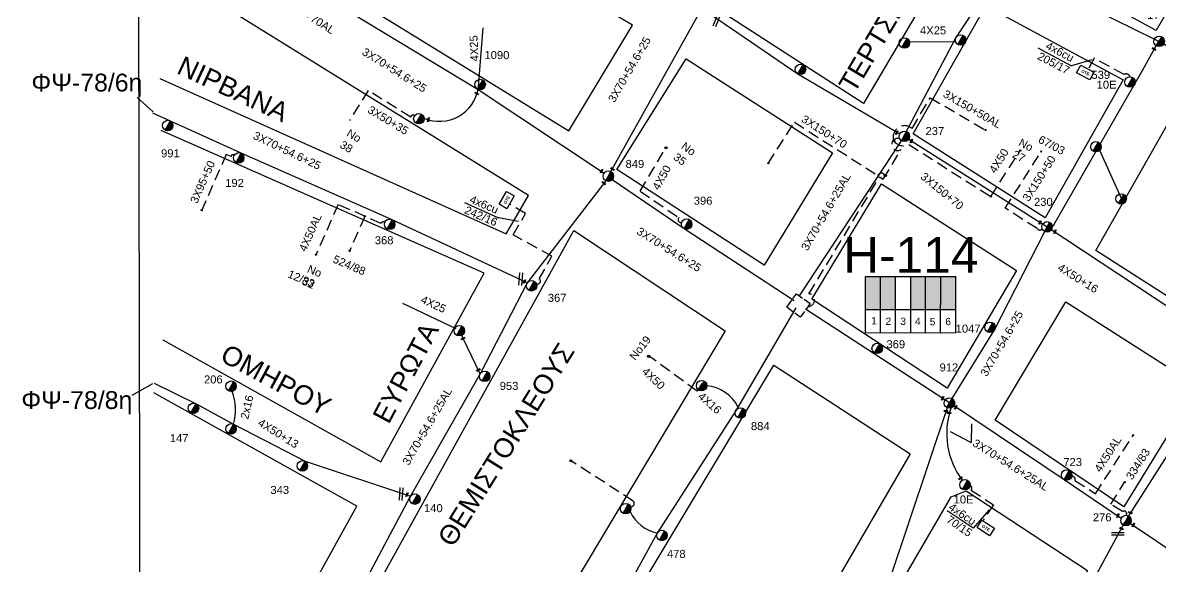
# Model space of a CAD drawing. Header units: millimetres. Extents: x 771 to 3391, y 686 to 1835.
# Drawn here: x 860.2 to 1116.1, y 1093.2 to 1215.3 of the extents above; entities that cross this region are included whole.
import ezdxf

# ---------------------------------------------------------------- set-up
doc = ezdxf.new("R2010")
doc.units = ezdxf.units.MM
doc.linetypes.add('DASHED', pattern=[19.05, 12.7, -6.35])
for name, color, linetype in [('Pillar OTE', 7, 'Continuous'), ('Άγνωστα', 7, 'Continuous'), ('Γυμνά εναέρια ΧΤ και ΦΟΠ (3Φ)   4x50+16AL', 7, 'Continuous'), ('Εναέρια παροχή ΧΤ 4x16', 7, 'SYN_LINE'), ('Εναέρια παροχή ΧΤ 4x25', 7, 'SYN_LINE'), ('Επιγραφές - Σχήματα', 7, 'Continuous'), ('Καλωδια Χ.Τ. 3x50+35', 7, 'Continuous'), ('Καλωδια ΧΤ  3X95+50', 7, 'Continuous'), ('Καλώδια ΧΤ   3x150+70AL', 7, 'DASHED'), ('Καλώδια ΧΤ   3x150AL+50CU', 7, 'DASHED'), ('Μηχανική τομή', 7, 'Continuous'), ('Περίπτερο', 7, 'Continuous'), ('Στύλος ΦΜ', 7, 'Continuous'), ('Στύλος ΦΜ @ 1', 7, 'Continuous'), ('Συνδέσεις', 7, 'Continuous'), ('Συνεστραμμένα ΧΤ   3x70+54.6+25 AL', 7, 'SYN_LINE'), ('Τομή', 7, 'Continuous'), ('Υπόβαθρο ΔΕΗ', 7, 'Continuous'), ('Υπόγεια Καλώδια Δικτύου ΧΤ   .15', 7, 'DASHED'), ('Υπόγεια καλώδια Παροχών ΧΤ   4x50AL', 7, 'DASHED'), ('Υπόγεια καλώδια Παροχών ΧΤ   4x6', 7, 'DASHED')]:
    doc.layers.add(name, color=color, linetype=linetype)
doc.styles.add('arial', font='arial.ttf')
doc.styles.get("Standard").update_dxf_attribs({"font": 'arial.ttf'})
doc.linetypes.add('SYN_LINE', pattern='A,0.5,-0.0001,["/\\/\\/\\/",Standard,S=0.1,R=0,X=0,Y=-0.05],-0.25', length=0.7501)
doc.dimstyles.new('ISO-25', dxfattribs={"dimtxt": 2.5, "dimasz": 2.5, "dimexe": 1.25, "dimexo": 0.625, "dimtad": 1, "dimtxsty": 'Standard', "dimcen": 2.5, "dimadec": 0, "dimazin": 0, "dimtfac": 1, "dimtmove": 0, "dimatfit": 3, "dimfxl": 1, "dimarcsym": 0})

# ---------------------------------------------------------------- blocks, each defined once
blk = doc.blocks.new('ΥΠΑΡΧΩΝ ΤΣΙΜΕΝΤΕΝΙΟΣ ΣΤΥΛΟΣ')
at = {"layer": 'Στύλος ΦΜ'}
blk.add_hatch(color=7, dxfattribs=at).paths.add_polyline_path([(-1.29, -2.28, 0.574793), (2.62, 0, 0.268822), (1.3, 2.27)])
at = {"layer": 'Στύλος ΦΜ', "color": 7}
blk.add_line((-1.29, -2.28), (1.3, 2.27), dxfattribs=at)
blk.add_circle((0, 0), 2.62, dxfattribs=at)
at = {"layer": 'Στύλος ΦΜ', "flags": 4}
for tag, p in [('ΑΡΙΘΜΟΣ', (-4.68, 8.05)), ('ΤΥΠΟΣ', (-4.91, 3.03))]:
    blk.add_attdef(tag, p, '', height=4, dxfattribs=at)
blk = doc.blocks.new('PILLAR YPOSTATHMOU')
at = {"layer": 'Περίπτερο', "ltscale": 40}
for points in [[(540.43, 2525.12), (540.43, 2526.01), (541.51, 2526.01)], [(541.59, 2523.53), (540.43, 2523.53), (540.43, 2524.86)], [(541.82, 2526.01), (542.91, 2526.01), (542.91, 2524.95)], [(542.91, 2524.59), (542.91, 2523.53), (541.92, 2523.53)]]:
    blk.add_lwpolyline(points, dxfattribs=at)
blk = doc.blocks.new('_ΣΥΝΔΕΣΗ')
at = {"layer": 'Συνδέσεις', "linetype": 'SYN_LINE', "ltscale": 40}
blk.add_hatch(color=256, dxfattribs=at).paths.add_polyline_path([(0.5, -0.01, 1), (-0.5, -0.01, 1)])
at = {"layer": 'Συνδέσεις'}
blk.add_circle((0, -0.01), 0.5, dxfattribs=at)
blk = doc.blocks.new('ΜΗΧΑΝΙΚΗ ΤΟΜΗ')
at = {"layer": 'Μηχανική τομή', "ltscale": 40}
for p, q in [((-1.9, 0.8), (1.9, 0.8)), ((1.9, 0), (-1.9, 0))]:
    blk.add_line(p, q, dxfattribs=at)
blk = doc.blocks.new('ΤΟΜΗ')
at = {"layer": 'Τομή', "ltscale": 40}
for p, q in [((-5.7, 0), (5.7, 0)), ((5.7, -2.3), (-5.7, -2.3))]:
    blk.add_line(p, q, dxfattribs=at)
blk = doc.blocks.new('PILLAR ΟΤΕ')
at = {"layer": 'Pillar OTE', "ltscale": 40}
blk.add_lwpolyline([(-3.31, 2.02), (3.39, 2.02), (3.39, -1.99), (-3.31, -1.99)], close=True, dxfattribs=at)
at = {"layer": 'Pillar OTE', "insert": (-1.81, 0.71), "char_height": 1.3575, "width": 109.961, "attachment_point": 1}
blk.add_mtext('{\\fArial|b1|i0|c161|p34;OTE}', dxfattribs=at)

msp = doc.modelspace()

# ---------------------------------------------------------------- hatches: boundary and pattern name
at = {"layer": 'Υπόγεια καλώδια Παροχών ΧΤ   4x6', "linetype": 'DASHED', "ltscale": 0.2}
h = msp.add_hatch(color=151, dxfattribs=at)
h.dxf.hatch_style = 1
h.paths.add_polyline_path([(1053.12526, 1158.23794), (1049.79735, 1158.23815), (1049.79689, 1150.88058), (1053.1248, 1150.87735)])
h = msp.add_hatch(color=85, dxfattribs=at)
h.dxf.hatch_style = 1
h.paths.add_polyline_path([(1056.56513, 1158.23772), (1053.12526, 1158.23794), (1053.1248, 1150.87735), (1056.56467, 1150.87401)])
h = msp.add_hatch(color=1, dxfattribs=at)
h.dxf.hatch_style = 1
h.paths.add_polyline_path([(1063.30226, 1158.2373), (1060.0047, 1158.23751), (1060.00424, 1150.87067), (1063.3018, 1150.86746)])
h = msp.add_hatch(color=6, dxfattribs=at)
h.dxf.hatch_style = 1
h.paths.add_polyline_path([(1066.68826, 1158.23709), (1063.30226, 1158.2373), (1063.3018, 1150.86746), (1066.6878, 1150.86417)])
h = msp.add_hatch(color=2, dxfattribs=at)
h.dxf.hatch_style = 1
h.paths.add_polyline_path([(1070.0849, 1158.23688), (1066.68826, 1158.23709), (1066.6878, 1150.86417), (1070.08444, 1150.86088)])

# ---------------------------------------------------------------- linework, layer by layer
at = {"layer": 'Pillar OTE', "ltscale": 40}
for points in [[(1049.79656, 1145.59786), (1049.79735, 1158.23815), (1070.0849, 1158.23688)], [(1053.12447, 1145.59546), (1053.12526, 1158.23794)], [(1056.56434, 1145.59203), (1056.56513, 1158.23772)], [(1060.00391, 1145.58859), (1060.0047, 1158.23751)], [(1063.30147, 1145.5853), (1063.30226, 1158.2373)], [(1066.68746, 1145.58192), (1066.68826, 1158.23709)], [(1070.08412, 1145.70095), (1070.0849, 1158.23688)], [(1049.79689, 1150.88058), (1070.08444, 1150.86088)], [(1070.08411, 1145.56912), (1070.08411, 1145.56912), (1049.79656, 1145.59879)], [(1070.08411, 1145.57853), (1070.08412, 1145.70095)]]:
    msp.add_lwpolyline(points, dxfattribs=at)
at = {"layer": 'Άγνωστα', "color": 151}
for points in [[(1090.99214, 1168.92287), (1092.1735, 1169.87364), (1112.20009, 1204.72195), (1115.74218, 1211.25805)], [(1058.53622, 1189.76215), (1058.53622, 1189.76215), (1090.62165, 1169.41593), (1090.62165, 1169.41593), (1130.82164, 1142.89887)], [(1107.37694, 1175.80458), (1102.18679, 1187.2978)]]:
    msp.add_lwpolyline(points, dxfattribs=at)
at = {"layer": 'Άγνωστα', "color": 85, "linetype": 'DASHED', "ltscale": 0.2}
msp.add_lwpolyline([(937.12588, 1171.72397), (933.74322, 1164.03524)], dxfattribs=at)
at = {"layer": 'Άγνωστα', "color": 133, "linetype": 'Continuous', "ltscale": 0.2}
msp.add_lwpolyline([(889.75035, 1134.33461), (899.18966, 1129.68663), (907.65187, 1125.06068), (923.70738, 1116.74461), (947.47007, 1108.94772)], dxfattribs=at)
at = {"layer": 'Άγνωστα', "color": 85, "linetype": 'DASHED', "ltscale": 0.2}
msp.add_lwpolyline([(996.90987, 1106.56196, 0.771929097), (997.50959, 1107.82448), (983.39854, 1116.93864)], format="xyb", dxfattribs=at)
at = {"layer": 'Άγνωστα', "color": 2, "linetype": 'DASHED', "ltscale": 0.2}
msp.add_lwpolyline([(1108.39021, 1104.6184, 0.945037657), (1107.57387, 1105.42873), (1104.95042, 1107.08556), (1108.07563, 1112.03406)], format="xyb", dxfattribs=at)
at = {"layer": 'Άγνωστα', "color": 85, "linetype": 'SYN_LINE', "ltscale": 8}
for centre, radius, start, end in [((1013.22357, 1124.91042), 8.85567, 27.4260451, 84.3759104), ((1004.6257, 1109.12564), 8.63565, 205.1907369, 258.9088629)]:
    msp.add_arc(centre, radius, start, end, dxfattribs=at)
at = {"layer": 'Άγνωστα', "color": 133, "linetype": 'SYN_LINE', "ltscale": 8}
msp.add_arc((896.17751, 1128.33171), 11.88539, 344.1388904, 20.3524195, dxfattribs=at)
at = {"layer": 'Γυμνά εναέρια ΧΤ και ΦΟΠ (3Φ)   4x50+16AL', "color": 6, "linetype": 'Continuous', "ltscale": 0.2}
msp.add_lwpolyline([(1014.92826, 1217.24631), (1034.5634, 1203.7871), (1057.51738, 1190.35817)], dxfattribs=at)
at = {"layer": 'Εναέρια παροχή ΧΤ 4x25', "color": 27, "linetype": 'SYN_LINE', "ltscale": 8}
for points in [[(962.62239, 1200.01034), (963.76871, 1214.16328)], [(1070.11092, 1210.95892), (1059.38959, 1211.00144)], [(957.7044, 1146.5222), (945.7173, 1152.22651)]]:
    msp.add_lwpolyline(points, dxfattribs=at)
at = {"layer": 'Καλωδια Χ.Τ. 3x50+35', "color": 27, "linetype": 'DASHED', "ltscale": 0.2}
msp.add_lwpolyline([(948.37652, 1194.43272, 0.571136888), (947.49652, 1194.09144), (937.87657, 1200.06119), (933.71559, 1193.35597)], format="xyb", dxfattribs=at)
at = {"layer": 'Καλωδια ΧΤ  3X95+50', "color": 85, "linetype": 'DASHED', "ltscale": 0.2}
msp.add_lwpolyline([(907.76569, 1185.51149, 0.708106971), (907.08616, 1185.21631), (905.98877, 1185.70055), (900.46768, 1173.18851)], format="xyb", dxfattribs=at)
at = {"layer": 'Καλώδια ΧΤ   3x150+70AL', "color": 151, "linetype": 'DASHED', "ltscale": 0.2}
for points in [[(1056.14529, 1188.76528, -0.778775202), (1060.25558, 1191.51126), (1064.32394, 1198.43123), (1076.88454, 1191.12903)], [(1027.89905, 1183.67668), (1033.78768, 1192.94166), (1052.57434, 1180.95861, -0.679306723), (1054.04375, 1181.07055)], [(1056.14529, 1188.76528, 0.361629207), (1059.50705, 1187.93516), (1077.97998, 1176.22099)]]:
    msp.add_lwpolyline(points, format="xyb", dxfattribs=at)
at = {"layer": 'Καλώδια ΧΤ   3x150+70AL', "color": 1, "linetype": 'DASHED', "ltscale": 0.2}
msp.add_lwpolyline([(999.05843, 1177.47638), (1007.7937, 1171.51248, 0.764338653), (1008.4362, 1170.43653)], format="xyb", dxfattribs=at)
at = {"layer": 'Καλώδια ΧΤ   3x150AL+50CU', "color": 151, "linetype": 'DASHED', "ltscale": 0.2}
msp.add_lwpolyline([(1089.53228, 1168.96406, -0.520661387), (1088.37751, 1169.072), (1081.21791, 1173.6121), (1089.33697, 1186.42556)], format="xyb", dxfattribs=at)
at = {"layer": 'Συνεστραμμένα ΧΤ   3x70+54.6+25 AL', "color": 1, "linetype": 'SYN_LINE', "ltscale": 20}
for points in [[(992.52625, 1181.85105), (1012.92848, 1218.49079), (1023.70109, 1236.57325), (1026.64189, 1258.6725)], [(992.82149, 1180.04729), (1008.96718, 1169.02402), (1033.73661, 1152.87598)]]:
    msp.add_lwpolyline(points, dxfattribs=at)
at = {"layer": 'Συνεστραμμένα ΧΤ   3x70+54.6+25 AL', "color": 27, "linetype": 'SYN_LINE', "ltscale": 20}
for points in [[(894.97265, 1243.39634), (920.19261, 1225.96328), (962.64736, 1200.31858), (990.96012, 1181.48156)], [(1082.95547, 1229.35277), (1096.52355, 1220.70454), (1114.77869, 1211.63971), (1116.88844, 1210.59209), (1140.77569, 1196.36653), (1157.86579, 1187.91218)], [(991.35966, 1179.80469), (973.67868, 1156.83639), (963.14747, 1136.52182), (947.31961, 1108.6831), (933.96146, 1083.58424), (923.47514, 1064.41285), (914.74785, 1047.43568)], [(1109.36485, 1102.79941), (1150.82443, 1074.99143), (1186.82331, 1050.5742), (1207.93378, 1037.03375), (1246.10663, 1011.35264), (1262.72965, 1000.48885), (1281.3162, 988.67739), (1304.49606, 973.51803), (1335.14079, 953.42707), (1368.18553, 932.95324)]]:
    msp.add_lwpolyline(points, dxfattribs=at)
at = {"layer": 'Συνεστραμμένα ΧΤ   3x70+54.6+25 AL', "color": 6, "linetype": 'SYN_LINE', "ltscale": 20}
msp.add_lwpolyline([(1034.93052, 1153.91213), (1057.88631, 1188.77973), (1070.03838, 1211.75535), (1081.8583, 1229.62061)], dxfattribs=at)
at = {"layer": 'Συνεστραμμένα ΧΤ   3x70+54.6+25 AL', "color": 85, "linetype": 'SYN_LINE', "ltscale": 20}
for points in [[(973.67868, 1156.83639), (943.15454, 1171.09156), (909.37583, 1185.95255), (893.41312, 1193.20861), (889.49857, 1194.98802)], [(1034.07493, 1151.20347), (1020.65331, 1128.25305), (1002.94436, 1100.61468), (992.59981, 1081.77112), (984.80735, 1069.38867), (960.49739, 1030.44326), (941.64592, 995.64233)]]:
    msp.add_lwpolyline(points, dxfattribs=at)
at = {"layer": 'Συνεστραμμένα ΧΤ   3x70+54.6+25 AL', "color": 2, "ltscale": 20}
for points in [[(1108.62812, 1103.87597), (1132.85505, 1141.78509), (1147.34184, 1166.11323), (1158.83126, 1187.42101)], [(1069.28459, 1130.83612), (1078.69202, 1146.12247), (1090.08261, 1168.36888)], [(1036.26519, 1151.00171), (1068.86519, 1129.79684), (1094.45325, 1112.63456), (1107.32121, 1103.9627)], [(1068.14582, 1128.77796), (1055.3512, 1090.5955), (1047.40385, 1076.99038), (1026.82465, 1041.83869), (1008.46006, 1009.67685), (994.26706, 985.47536), (986.88988, 973.15917), (967.46847, 939.42666)]]:
    msp.add_lwpolyline(points, dxfattribs=at)
at = {"layer": 'Συνεστραμμένα ΧΤ   3x70+54.6+25 AL', "color": 27, "linetype": 'SYN_LINE', "ltscale": 8}
msp.add_lwpolyline([(963.09909, 1136.43673), (958.35153, 1146.21425)], dxfattribs=at)
at = {"layer": 'Συνεστραμμένα ΧΤ   3x70+54.6+25 AL', "color": 1, "ltscale": 20}
msp.add_lwpolyline([(989.14514, 903.88727), (1011.70221, 939.70968), (1022.13232, 957.01414), (1037.57664, 982.16722), (1060.41487, 1020.39363), (1078.39158, 1050.38515), (1093.31859, 1075.83131), (1108.1476, 1103.03307)], dxfattribs=at)
at = {"layer": 'Συνεστραμμένα ΧΤ   3x70+54.6+25 AL', "color": 27, "linetype": 'SYN_LINE', "ltscale": 20}
msp.add_arc((953.9828, 1201.91547), 8.78227, 246.5415597, 351.7961746, dxfattribs=at)
at = {"layer": 'Συνεστραμμένα ΧΤ   3x70+54.6+25 AL', "color": 2, "ltscale": 20}
msp.add_arc((1085.62976, 1122.98378), 17.58858, 161.0021064, 216.6573838, dxfattribs=at)
at = {"layer": 'Υπόβαθρο ΔΕΗ'}
for points in [[(885.09288, 1760.10912), (887.18759, 748.25165)], [(1084.06791, 1230.53447), (1118.87407, 1287.55839), (1145.73621, 1266.62285), (1115.13204, 1213.52298), (1084.06791, 1230.53447)], [(908.57619, 1266.99075), (896.49873, 1244.21055), (983.04981, 1190.98366), (997.36152, 1214.76111), (908.57619, 1266.99075)], [(1016.09305, 1218.59096), (1031.30083, 1244.11957), (1065.68647, 1224.8698), (1049.34699, 1197.1661), (1016.09305, 1218.59096)], [(891.01491, 1202.73512), (968.91499, 1167.86583), (969.95772, 1169.49616), (973.94728, 1176.47034), (890.30189, 1228.37724)], [(1060.51513, 1190.33211), (1076.86037, 1219.1189), (1107.77379, 1202.43364), (1090.20654, 1171.46288), (1060.51513, 1190.33211)], [(993.85196, 1182.31129), (1009.44944, 1207.18362), (1042.37497, 1186.06736), (1026.9592, 1160.83679), (993.85196, 1182.31129)], [(1101.60644, 1164.14945), (1119.63666, 1195.84749), (1151.27187, 1178.45814), (1131.38564, 1145.08614), (1101.60644, 1164.14945)], [(891.75226, 1144.0109), (940.75063, 1116.60802), (964.00303, 1159.02953), (891.33227, 1191.09638)], [(1037.71528, 1153.17129), (1053.41112, 1179.0977), (1083.75975, 1159.60032), (1068.14971, 1133.19165), (1037.71528, 1153.17129)], [(959.58308, 1174.87138), (967.25749, 1171.4362)], [(916.45428, 1046.38503), (984.14154, 1168.61365), (1018.24834, 1146.0773), (938.178, 1012.26331), (933.63533, 1011.57754), (916.45428, 1046.38503)], [(1078.91705, 1125.99414), (1094.82454, 1152.59864), (1124.53146, 1133.65397), (1107.90538, 1106.54301), (1078.91705, 1125.99414)], [(942.31199, 993.83544), (1029.17109, 1138.31343), (1059.83115, 1118.4029), (965.95263, 957.01818), (961.18893, 956.13287), (942.31199, 993.83544)], [(890.96409, 1063.51109), (906.54702, 1054.79084), (935.35701, 1106.6845), (889.68746, 1132.15114)], [(1074.00835, 1101.68742), (1068.1252, 1105.61178)]]:
    msp.add_lwpolyline(points, dxfattribs=at)
at = {"layer": 'Υπόβαθρο ΔΕΗ', "lineweight": -3, "ltscale": 0.1}
msp.add_lwpolyline([(1088.56313, 1209.6767), (1096.12132, 1205.59723)], dxfattribs=at)
at = {"layer": 'Υπόβαθρο ΔΕΗ'}
msp.add_lwpolyline([(969.8015, 938.33769), (1069.08583, 1108.79358), (1072.43445, 1110.09322), (1099.7508, 1092.17493), (988.04018, 905.33238), (982.86991, 909.74524)], close=True, dxfattribs=at)
at = {"layer": 'Υπόγεια Καλώδια Δικτύου ΧΤ   .15', "color": 151, "linetype": 'DASHED', "ltscale": 0.2}
for points in [[(1036.83211, 1151.52424, 0.954069389), (1037.06515, 1154.39697), (1052.9519, 1180.66517), (1053.77454, 1180.16765), (1057.78525, 1186.79255, -0.000182776), (1057.78525, 1186.79255, -1.612862457), (1057.48857, 1189.22095)], [(1057.31678, 1186.01874, -0.00118097), (1057.31678, 1186.01874, -0.00118097)]]:
    msp.add_lwpolyline(points, format="xyb", dxfattribs=at)
at = {"layer": 'Υπόγεια καλώδια Παροχών ΧΤ   4x50AL', "color": 1, "linetype": 'DASHED', "ltscale": 0.2}
msp.add_lwpolyline([(999.05843, 1177.47638), (1004.94293, 1187.27082)], dxfattribs=at)
at = {"layer": 'Υπόγεια καλώδια Παροχών ΧΤ   4x50AL', "color": 151, "linetype": 'DASHED', "ltscale": 0.2}
msp.add_lwpolyline([(1077.97998, 1176.22099), (1084.57123, 1186.61521)], dxfattribs=at)
at = {"layer": 'Υπόγεια καλώδια Παροχών ΧΤ   4x50AL', "color": 85, "linetype": 'DASHED', "ltscale": 0.2}
msp.add_lwpolyline([(941.65025, 1170.42169, 0.446281074), (940.77702, 1170.21787), (931.14288, 1174.45642), (926.17584, 1163.16643)], format="xyb", dxfattribs=at)
msp.add_lwpolyline([(1012.96121, 1134.19391), (1011.90512, 1132.49238), (1000.86429, 1140.53446)], dxfattribs=at)
at = {"layer": 'Υπόγεια καλώδια Παροχών ΧΤ   4x50AL', "color": 2, "ltscale": 0.2}
msp.add_lwpolyline([(1096.14088, 1113.25581, -0.717570909), (1096.88932, 1112.45785), (1096.88932, 1112.45785), (1096.88932, 1112.45785), (1096.88932, 1112.45785), (1101.50291, 1109.44511), (1109.97119, 1122.59072)], format="xyb", dxfattribs=at)
at = {"layer": 'Υπόγεια καλώδια Παροχών ΧΤ   4x6', "color": 151, "linetype": 'DASHED', "ltscale": 0.2}
msp.add_lwpolyline([(1109.26015, 1203.14982, 0.509432255), (1107.98335, 1203.67825), (1101.24363, 1207.31596), (1099.92495, 1204.8728)], format="xyb", dxfattribs=at)
at = {"layer": 'Υπόγεια καλώδια Παροχών ΧΤ   4x6', "color": 27, "linetype": 'DASHED', "ltscale": 0.2}
msp.add_lwpolyline([(975.71771, 1156.71081, 0.986928796), (976.40879, 1157.71489), (979.23919, 1162.826), (970.51165, 1167.6591), (973.32344, 1172.45268), (969.66642, 1174.59779)], format="xyb", dxfattribs=at)
at = {"layer": 'Υπόγεια καλώδια Παροχών ΧΤ   4x6', "color": 2, "linetype": 'DASHED', "ltscale": 0.2}
msp.add_lwpolyline([(1072.74794, 1111.10589, -1.051487514), (1073.52199, 1110.28894), (1078.53896, 1106.99803), (1076.28019, 1103.55456)], format="xyb", dxfattribs=at)

# ---------------------------------------------------------------- block references
at = {"xscale": 1.518063623093845, "yscale": 1.518063623093845, "zscale": 1.518063623093845, "rotation": 323.8773433717832}
msp.add_blockref('PILLAR YPOSTATHMOU', (-1889.00499, -1459.42735), dxfattribs=at)
at = {"layer": 'Pillar OTE'}
for p, xscale, yscale, zscale, rotation in [((1099.18139, 1204.11691), 0.4999999999999998, 0.4999999999999998, 0.4999999999999998, 332.2639392290953), ((969.06622, 1175.41792), 0.5, 0.5, 0.5, 59.82359527952818), ((1076.79463, 1101.77493), 0.5, 0.5, 0.5, 326.7369362511355)]:
    msp.add_blockref('PILLAR ΟΤΕ', p, dxfattribs=dict(at, xscale=xscale, yscale=yscale, zscale=zscale, rotation=rotation))
at = {"layer": 'Μηχανική τομή'}
for p, xscale, yscale, zscale, rotation in [((1114.67806, 1209.29446), 0.2500000000002005, 0.2500000000002005, 0.2500000000002005, 331.5446991727721), ((962.32441, 1199.3038), 0.2500000000002005, 0.2500000000002005, 0.2500000000002005, 331.5446991727721), ((951.36619, 1193.53206), 0.2500000000001928, 0.2500000000001928, 0.2500000000001928, 260.0559219753089), ((1056.87831, 1190.53968), 0.249999999999919, 0.249999999999919, 0.249999999999919, 68.45138536945211), ((1060.20012, 1188.70703), 0.249999999999919, 0.249999999999919, 0.249999999999919, 68.45138536945211), ((990.49401, 1181.89998), 0.249999999999919, 0.249999999999919, 0.249999999999919, 60.51731428412965), ((992.81977, 1182.35555), 0.25, 0.25, 0.25, 322.6763499369713), ((990.87461, 1179.17461), 0.25, 0.25, 0.25, 322.6763499369713), ((1089.10073, 1170.37473), 0.249999999999919, 0.249999999999919, 0.249999999999919, 68.45138536945211), ((1092.49934, 1168.28252), 0.249999999999919, 0.249999999999919, 0.249999999999919, 68.45138536945211), ((973.15531, 1157.0871), 0.249999999999919, 0.249999999999919, 0.249999999999919, 60.51731428412965), ((959.29489, 1144.27141), 0.249999999999919, 0.249999999999919, 0.249999999999919, 27.64723341265615), ((962.7456, 1137.16474), 0.249999999999919, 0.249999999999919, 0.249999999999919, 27.64723341265615), ((1067.20514, 1130.88292), 0.249999999999919, 0.249999999999919, 0.249999999999919, 68.45138536945211), ((1070.16325, 1128.85884), 0.249999999999919, 0.249999999999919, 0.249999999999919, 68.45138536945211), ((1071.17391, 1112.81768), 0.25, 0.25, 0.25, 32.92462564082646), ((946.70901, 1109.19744), 0.249999999999919, 0.249999999999919, 0.249999999999919, 68.45138536945211), ((1109.31055, 1105.11636), 0.25, 0.25, 0.25, 334.7467717406677), ((1106.66304, 1104.5089), 0.249999999999919, 0.249999999999919, 0.249999999999919, 68.45138536945211), ((1110.13974, 1102.38053), 0.249999999999919, 0.249999999999919, 0.249999999999919, 68.45138536945211), ((1107.33139, 1101.53584), 0.25, 0.25, 0.25, 334.7467717406677)]:
    msp.add_blockref('ΜΗΧΑΝΙΚΗ ΤΟΜΗ', p, dxfattribs=dict(at, xscale=xscale, yscale=yscale, zscale=zscale, rotation=rotation))
at = {"layer": 'Μηχανική τομή', "xscale": 0.25, "yscale": 0.25, "zscale": 0.25}
for p in [(1067.86546, 1127.9413), (1068.57107, 1127.51544)]:
    msp.add_blockref('ΜΗΧΑΝΙΚΗ ΤΟΜΗ', p, dxfattribs=at)
at = {"layer": 'Στύλος ΦΜ @ 1', "ltscale": 40}
ref = msp.add_blockref('ΥΠΑΡΧΩΝ ΤΣΙΜΕΝΤΕΝΙΟΣ ΣΤΥΛΟΣ', (1115.83357, 1211.1159), dxfattribs=dict(at, xscale=0.4499999999998181, yscale=0.4499999999998181, zscale=0.4499999999998181))
ref.add_attrib('ΤΥΠΟΣ', '17', (1113.13339, 1216.13131), dxfattribs={"layer": 'Στύλος ΦΜ', "height": 1.8, "flags": 4})
at = {"layer": 'Στύλος ΦΜ @ 1', "ltscale": 40, "xscale": 0.4499999999998181, "yscale": 0.4499999999998181, "zscale": 0.4499999999998181}
for p in [(1058.53396, 1210.75162), (1071.16371, 1211.40783), (1035.14443, 1204.81157), (949.31679, 1193.72347), (1101.60613, 1187.42919), (1107.27675, 1175.70218), (958.40841, 1146.09029), (1012.9138, 1133.74087), (907.0663, 1124.03879), (995.82753, 1106.09754)]:
    msp.add_blockref('ΥΠΑΡΧΩΝ ΤΣΙΜΕΝΤΕΝΙΟΣ ΣΤΥΛΟΣ', p, dxfattribs=at)
at = {"layer": 'Στύλος ΦΜ @ 1', "ltscale": 40}
ref = msp.add_blockref('ΥΠΑΡΧΩΝ ΤΣΙΜΕΝΤΕΝΙΟΣ ΣΤΥΛΟΣ', (963.09687, 1201.4072), dxfattribs=dict(at, xscale=0.4499999999998181, yscale=0.4499999999998181, zscale=0.4499999999998181))
ref.add_attrib('ΤΥΠΟΣ', '1090', (964.0763, 1207.12212), dxfattribs={"layer": 'Στύλος ΦΜ', "height": 1.8, "flags": 4})
ref = msp.add_blockref('ΥΠΑΡΧΩΝ ΤΣΙΜΕΝΤΕΝΙΟΣ ΣΤΥΛΟΣ', (1109.25875, 1201.97205), dxfattribs=dict(at, xscale=0.4499999999998181, yscale=0.4499999999998181, zscale=0.4499999999998181))
ref.add_attrib('ΤΥΠΟΣ', '539', (1100.60516, 1202.69145), dxfattribs={"layer": 'Στύλος ΦΜ', "height": 1.8, "flags": 4})
ref.add_attrib('ΑΡΙΘΜΟΣ', '10E', (1101.77873, 1200.47589), dxfattribs={"layer": 'Στύλος ΦΜ', "height": 1.8, "flags": 4})
ref = msp.add_blockref('ΥΠΑΡΧΩΝ ΤΣΙΜΕΝΤΕΝΙΟΣ ΣΤΥΛΟΣ', (892.82756, 1192.18672), dxfattribs=dict(at, xscale=0.4499999999998181, yscale=0.4499999999998181, zscale=0.4499999999998181))
ref.add_attrib('ΤΥΠΟΣ', '991', (891.33032, 1185.06412), dxfattribs={"layer": 'Στύλος ΦΜ', "height": 1.8, "flags": 4})
ref = msp.add_blockref('ΥΠΑΡΧΩΝ ΤΣΙΜΕΝΤΕΝΙΟΣ ΣΤΥΛΟΣ', (1058.53396, 1189.76344), dxfattribs=dict(at, xscale=0.4499999999998181, yscale=0.4499999999998181, zscale=0.4499999999998181))
ref.add_attrib('ΤΥΠΟΣ', '237', (1063.28168, 1190.0589), dxfattribs={"layer": 'Στύλος ΦΜ', "height": 1.8, "flags": 4})
ref = msp.add_blockref('ΥΠΑΡΧΩΝ ΤΣΙΜΕΝΤΕΝΙΟΣ ΣΤΥΛΟΣ', (908.79027, 1184.93066), dxfattribs=dict(at, xscale=0.4499999999998181, yscale=0.4499999999998181, zscale=0.4499999999998181))
ref.add_attrib('ΤΥΠΟΣ', '192', (905.75594, 1178.39821), dxfattribs={"layer": 'Στύλος ΦΜ', "height": 1.8, "flags": 4})
ref = msp.add_blockref('ΥΠΑΡΧΩΝ ΤΣΙΜΕΝΤΕΝΙΟΣ ΣΤΥΛΟΣ', (991.94069, 1180.82917), dxfattribs=dict(at, xscale=0.4499999999998181, yscale=0.4499999999998181, zscale=0.4499999999998181))
ref.add_attrib('ΤΥΠΟΣ', '849', (995.80583, 1182.67045), dxfattribs={"layer": 'Στύλος ΦΜ', "height": 1.8, "flags": 4})
ref = msp.add_blockref('ΥΠΑΡΧΩΝ ΤΣΙΜΕΝΤΕΝΙΟΣ ΣΤΥΛΟΣ', (1009.54821, 1170.0485), dxfattribs=dict(at, xscale=0.4499999999998181, yscale=0.4499999999998181, zscale=0.4499999999998181))
ref.add_attrib('ΤΥΠΟΣ', '396', (1011.14733, 1174.40869), dxfattribs={"layer": 'Στύλος ΦΜ', "height": 1.8, "flags": 4})
ref = msp.add_blockref('ΥΠΑΡΧΩΝ ΤΣΙΜΕΝΤΕΝΙΟΣ ΣΤΥΛΟΣ', (1090.61939, 1169.41722), dxfattribs=dict(at, xscale=0.4499999999998181, yscale=0.4499999999998181, zscale=0.4499999999998181))
ref.add_attrib('ΤΥΠΟΣ', '230', (1087.689, 1174.14184), dxfattribs={"layer": 'Στύλος ΦΜ', "height": 1.8, "flags": 4})
ref = msp.add_blockref('ΥΠΑΡΧΩΝ ΤΣΙΜΕΝΤΕΝΙΟΣ ΣΤΥΛΟΣ', (942.74498, 1169.9873), dxfattribs=dict(at, xscale=0.4499999999998181, yscale=0.4499999999998181, zscale=0.4499999999998181))
ref.add_attrib('ΤΥΠΟΣ', '368', (939.40505, 1165.51935), dxfattribs={"layer": 'Στύλος ΦΜ', "height": 1.8, "flags": 4})
ref = msp.add_blockref('ΥΠΑΡΧΩΝ ΤΣΙΜΕΝΤΕΝΙΟΣ ΣΤΥΛΟΣ', (974.66215, 1156.18838), dxfattribs=dict(at, xscale=0.4499999999998181, yscale=0.4499999999998181, zscale=0.4499999999998181))
ref.add_attrib('ΤΥΠΟΣ', '367', (978.32273, 1152.58394), dxfattribs={"layer": 'Στύλος ΦΜ', "height": 1.8, "flags": 4})
ref = msp.add_blockref('ΥΠΑΡΧΩΝ ΤΣΙΜΕΝΤΕΝΙΟΣ ΣΤΥΛΟΣ', (1077.77826, 1146.86555), dxfattribs=dict(at, xscale=0.4499999999998181, yscale=0.4499999999998181, zscale=0.4499999999998181))
ref.add_attrib('ΤΥΠΟΣ', '1047', (1070.06262, 1145.66131), dxfattribs={"layer": 'Στύλος ΦΜ', "height": 1.8, "flags": 4})
ref = msp.add_blockref('ΥΠΑΡΧΩΝ ΤΣΙΜΕΝΤΕΝΙΟΣ ΣΤΥΛΟΣ', (1052.40657, 1142.11351), dxfattribs=dict(at, xscale=0.4499999999998181, yscale=0.4499999999998181, zscale=0.4499999999998181))
ref.add_attrib('ΤΥΠΟΣ', '369', (1054.50149, 1142.15145), dxfattribs={"layer": 'Στύλος ΦΜ', "height": 1.8, "flags": 4})
ref = msp.add_blockref('ΥΠΑΡΧΩΝ ΤΣΙΜΕΝΤΕΝΙΟΣ ΣΤΥΛΟΣ', (1068.66031, 1129.83741), dxfattribs=dict(at, xscale=0.4499999999998181, yscale=0.4499999999998181, zscale=0.4499999999998181))
ref.add_attrib('ΤΥΠΟΣ', '912', (1066.44248, 1136.94849), dxfattribs={"layer": 'Στύλος ΦΜ', "height": 1.8, "flags": 4})
ref = msp.add_blockref('ΥΠΑΡΧΩΝ ΤΣΙΜΕΝΤΕΝΙΟΣ ΣΤΥΛΟΣ', (907.0704, 1133.61619), dxfattribs=dict(at, xscale=0.4499999999998181, yscale=0.4499999999998181, zscale=0.4499999999998181))
ref.add_attrib('ΤΥΠΟΣ', '206', (900.98497, 1134.24059), dxfattribs={"layer": 'Στύλος ΦΜ', "height": 1.8, "flags": 4})
ref = msp.add_blockref('ΥΠΑΡΧΩΝ ΤΣΙΜΕΝΤΕΝΙΟΣ ΣΤΥΛΟΣ', (964.11031, 1135.84352), dxfattribs=dict(at, xscale=0.4499999999998181, yscale=0.4499999999998181, zscale=0.4499999999998181))
ref.add_attrib('ΤΥΠΟΣ', '953', (967.5078, 1132.78967), dxfattribs={"layer": 'Στύλος ΦΜ', "height": 1.8, "flags": 4})
ref = msp.add_blockref('ΥΠΑΡΧΩΝ ΤΣΙΜΕΝΤΕΝΙΟΣ ΣΤΥΛΟΣ', (898.60637, 1128.66345), dxfattribs=dict(at, xscale=0.4499999999998181, yscale=0.4499999999998181, zscale=0.4499999999998181))
ref.add_attrib('ΤΥΠΟΣ', '147', (893.2958, 1121.05459), dxfattribs={"layer": 'Στύλος ΦΜ', "height": 1.8, "flags": 4})
ref = msp.add_blockref('ΥΠΑΡΧΩΝ ΤΣΙΜΕΝΤΕΝΙΟΣ ΣΤΥΛΟΣ', (1021.63532, 1127.60282), dxfattribs=dict(at, xscale=0.4499999999998181, yscale=0.4499999999998181, zscale=0.4499999999998181))
ref.add_attrib('ΤΥΠΟΣ', '884', (1024.01142, 1123.7474), dxfattribs={"layer": 'Στύλος ΦΜ', "height": 1.8, "flags": 4})
ref = msp.add_blockref('ΥΠΑΡΧΩΝ ΤΣΙΜΕΝΤΕΝΙΟΣ ΣΤΥΛΟΣ', (923.12182, 1115.72272), dxfattribs=dict(at, xscale=0.4499999999998181, yscale=0.4499999999998181, zscale=0.4499999999998181))
ref.add_attrib('ΤΥΠΟΣ', '343', (915.93114, 1109.41291), dxfattribs={"layer": 'Στύλος ΦΜ', "height": 1.8, "flags": 4})
ref = msp.add_blockref('ΥΠΑΡΧΩΝ ΤΣΙΜΕΝΤΕΝΙΟΣ ΣΤΥΛΟΣ', (1095.03429, 1113.65903), dxfattribs=dict(at, xscale=0.4499999999998181, yscale=0.4499999999998181, zscale=0.4499999999998181))
ref.add_attrib('ΤΥΠΟΣ', '723', (1094.28821, 1115.68011), dxfattribs={"layer": 'Στύλος ΦΜ', "height": 1.8, "flags": 4})
ref = msp.add_blockref('ΥΠΑΡΧΩΝ ΤΣΙΜΕΝΤΕΝΙΟΣ ΣΤΥΛΟΣ', (1072.14395, 1111.48408), dxfattribs=dict(at, xscale=0.4499999999998181, yscale=0.4499999999998181, zscale=0.4499999999998181))
ref.add_attrib('ΑΡΙΘΜΟΣ', '10Ε', (1069.59783, 1107.27259), dxfattribs={"layer": 'Στύλος ΦΜ', "height": 1.8, "flags": 4})
ref = msp.add_blockref('ΥΠΑΡΧΩΝ ΤΣΙΜΕΝΤΕΝΙΟΣ ΣΤΥΛΟΣ', (948.41011, 1108.23817), dxfattribs=dict(at, xscale=0.4499999999998181, yscale=0.4499999999998181, zscale=0.4499999999998181))
ref.add_attrib('ΤΥΠΟΣ', '140', (950.47359, 1105.31681), dxfattribs={"layer": 'Στύλος ΦΜ', "height": 1.8, "flags": 4})
ref = msp.add_blockref('ΥΠΑΡΧΩΝ ΤΣΙΜΕΝΤΕΝΙΟΣ ΣΤΥΛΟΣ', (1108.37699, 1103.44071), dxfattribs=dict(at, xscale=0.4499999999998181, yscale=0.4499999999998181, zscale=0.4499999999998181))
ref.add_attrib('ΤΥΠΟΣ', '276', (1100.92344, 1103.25778), dxfattribs={"layer": 'Στύλος ΦΜ', "height": 1.8, "flags": 4})
ref = msp.add_blockref('ΥΠΑΡΧΩΝ ΤΣΙΜΕΝΤΕΝΙΟΣ ΣΤΥΛΟΣ', (1003.99407, 1100.08059), dxfattribs=dict(at, xscale=0.4499999999998181, yscale=0.4499999999998181, zscale=0.4499999999998181))
ref.add_attrib('ΤΥΠΟΣ', '478', (1005.12099, 1095.04145), dxfattribs={"layer": 'Στύλος ΦΜ', "height": 1.8, "flags": 4})
at = {"layer": 'Συνδέσεις'}
for p, xscale, yscale, zscale in [((1076.78369, 1191.20467), 0.25, 0.25, 0.25), ((1004.9029, 1187.20421), 0.4777242751394019, 0.4777242751394019, 0.4777242751394019), ((1056.14529, 1188.76528), 0.4777242751394019, 0.4777242751394019, 0.4777242751394019), ((1084.59562, 1186.58317), 0.25, 0.25, 0.25), ((1089.29546, 1186.36006), 0.25, 0.25, 0.25), ((1027.93075, 1183.72535), 0.25, 0.25, 0.25), ((1054.24887, 1180.95115), 0.4777242751394019, 0.4777242751394019, 0.4777242751394019), ((1077.97998, 1176.22099), 0.25, 0.25, 0.25), ((900.46768, 1173.18851), 0.25, 0.25, 0.25), ((937.16283, 1171.80794), 0.25, 0.25, 0.25), ((926.17584, 1163.16643), 0.25, 0.25, 0.25), ((933.74322, 1164.03524), 0.25, 0.25, 0.25), ((1001.01172, 1140.35085), 0.4777242751394019, 0.4777242751394019, 0.4777242751394019), ((1109.99099, 1122.60962), 0.25, 0.25, 0.25), ((983.5036, 1116.87078), 0.4777242751394019, 0.4777242751394019, 0.4777242751394019), ((1108.09772, 1112.07003), 0.25, 0.25, 0.25)]:
    msp.add_blockref('_ΣΥΝΔΕΣΗ', p, dxfattribs=dict(at, xscale=xscale, yscale=yscale, zscale=zscale))
at = {"layer": 'Τομή'}
for p, xscale, yscale, zscale, rotation in [((1016.55384, 1215.71032), 0.2499999999998873, 0.2499999999998873, 0.2499999999998873, 248.1909067709115), ((972.49759, 1157.67478), 0.2500000000000557, 0.2500000000000557, 0.2500000000000557, 266.3054486218056), ((945.6026, 1109.36353), 0.2500000000000557, 0.2500000000000557, 0.2500000000000557, 266.3054486218056)]:
    msp.add_blockref('ΤΟΜΗ', p, dxfattribs=dict(at, xscale=xscale, yscale=yscale, zscale=zscale, rotation=rotation))
at = {"layer": 'Τομή', "xscale": 0.25, "yscale": 0.25, "zscale": 0.25}
msp.add_blockref('ΤΟΜΗ', (1106.54541, 1100.74111), dxfattribs=at)

# ---------------------------------------------------------------- texts
at = {"ltscale": 40, "char_height": 4, "width": 64.8866414, "attachment_point": 1, "style": 'arial'}
for s, insert, rotation in [('{\\H1.083x;TEPTΣETH}', (1043.53835, 1201.41073), 59.2546127), ('{\\H1.083x;NIPBANA}', (896.40371, 1207.97159), 335.0680014), ('{\\H1.083x;EYPΩTA}', (938.70113, 1126.92075), 62.0230734), ('{\\H1.083x;OMHPOY}', (906.37241, 1143.29524), 331.6768318), ('{\\H1.083x;ΘEMIΣTOKΛEOYΣ}', (953.29104, 1099.48471), 58.1460084)]:
    msp.add_mtext(s, dxfattribs=dict(at, insert=insert, rotation=rotation))
at = {"ltscale": 30, "char_height": 1.63441, "width": 11.2572904, "attachment_point": 1}
for s, insert in [('1', (1051.04272, 1149.15918)), ('2', (1054.28118, 1149.02572)), ('3', (1057.61177, 1149.02572)), ('4', (1060.91528, 1149.02572)), ('5', (1064.21879, 1148.94454)), ('6', (1067.73892, 1148.9716))]:
    msp.add_mtext(s, dxfattribs=dict(at, insert=insert))
at = {"layer": 'Άγνωστα', "color": 7, "char_height": 1.8, "attachment_point": 1}
for s, gutter_width, insert, rotation in [('3X70+54.6+25', 12.5, (991.75131, 1198.10743), 59.8533125), ('3X70+54.6+25', 12.5, (937.29918, 1209.79358), 328.042606), ('3X150+50AL', 12.5, (1067.93893, 1200.31078), 330.1163178), ('3X150+70', 12.5, (1036.13665, 1194.6873), 327.4853052), ('3X70+54.6+25', 12.5, (912.63018, 1190.93215), 334.4024383), ('67/03', 2.0203, (1089.30284, 1190.07962), 332.0897021), ('4X50', 12.5, (1077.45082, 1182.26237), 57.8582614), ('3X150+50', 12.5, (1084.98005, 1175.94752), 57.5386286), ('3X95+50', 12.5, (897.78631, 1175.25146), 66.0216461), ('4X50', 12.5, (1001.71668, 1178.36927), 61.1298127), ('3X150+70', 12.5, (1063.12354, 1181.82087), 320.7776814), ('4X50AL', 12.5, (922.24488, 1164.44062), 66.0216461), ('3X70+54.6+25', 12.5, (999.07254, 1169.46371), 328.042606), ('524/88', 1.65674, (930.50349, 1163.15794), 336.8609817), ('12/83', 1.65674, (920.3356, 1159.81625), 336.8609817), ('4X50+16', 12.5, (1093.75554, 1161.32952), 328.042606), ('3X70+54.6+25', 12.5, (1075.49154, 1136.53848), 59.8533125), ('No19', 12.5, (996.53776, 1140.41739), 51.9246009), ('4X50', 12.5, (1000.56987, 1138.03562), 316.8016977), ('4X50+13', 12.5, (913.87891, 1126.46281), 328.042606)]:
    msp.add_mtext_dynamic_manual_height_columns(s, width=1.8, gutter_width=gutter_width, heights=[0.04535], dxfattribs=dict(at, insert=insert, rotation=rotation))
at = {"layer": 'Άγνωστα', "color": 7}
note = msp.add_mtext_dynamic_manual_height_columns('No ', width=1.8, gutter_width=1.88396, heights=[0.04535, 0], dxfattribs=dict(at, insert=(930.6317, 1193.37794), char_height=1.8, attachment_point=1, rotation=329.4157693))
for column, words in zip(note.columns.linked_columns, ['38']):
    column.text = words
note = msp.add_mtext_dynamic_manual_height_columns('No ', width=1.8, gutter_width=1.59119, heights=[0.04535, 0], dxfattribs=dict(at, insert=(1006.48038, 1190.61408), char_height=1.8, attachment_point=1, rotation=323.8358271))
for column, words in zip(note.columns.linked_columns, ['35']):
    column.text = words
note = msp.add_mtext_dynamic_manual_height_columns('No ', width=1.8, gutter_width=2.0203, heights=[0.04535, 0], dxfattribs=dict(at, insert=(1081.49974, 1191.18487), char_height=1.8, attachment_point=1, rotation=332.0897021))
for column, words in zip(note.columns.linked_columns, ['27']):
    column.text = words
note = msp.add_mtext_dynamic_manual_height_columns('No ', width=1.8, gutter_width=1.65674, heights=[0.04535, 0], dxfattribs=dict(at, insert=(921.56468, 1162.3138), char_height=1.8, attachment_point=1, rotation=336.8609817))
for column, words in zip(note.columns.linked_columns, ['32']):
    column.text = words
at = {"layer": 'Εναέρια παροχή ΧΤ 4x16', "color": 7, "insert": (1013.11155, 1132.42192), "char_height": 1.8, "attachment_point": 1, "rotation": 319.0945131}
msp.add_mtext_dynamic_manual_height_columns('4X16', width=1.8, gutter_width=12.5, heights=[0.04535], dxfattribs=at)
at = {"layer": 'Εναέρια παροχή ΧΤ 4x25', "color": 7, "char_height": 1.8, "attachment_point": 1}
for s, insert, rotation in [('4X25', (1062.03926, 1214.48159), 0.0610861), ('4X25', (960.94241, 1206.5709), 92.4145209), ('4X25', (950.30388, 1154.09502), 335.4720262), ('2x16', (909.16132, 1126.45879), 77.3277046)]:
    msp.add_mtext_dynamic_manual_height_columns(s, width=1.8, gutter_width=12.5, heights=[0.04535], dxfattribs=dict(at, insert=insert, rotation=rotation))
at = {"layer": 'Επιγραφές - Σχήματα', "ltscale": 0.2, "char_height": 4, "width": 19.6718533, "attachment_point": 1}
for s, insert in [('ΦΨ-78/6η', (862.15925, 1203.85177)), ('ΦΨ-78/8η', (859.89353, 1132.50553))]:
    msp.add_mtext(s, dxfattribs=dict(at, insert=insert))
at = {"layer": 'Καλώδια ΧΤ   3x150+70AL', "color": 7, "char_height": 1.8, "attachment_point": 1}
for s, insert, rotation in [('3X150+70AL', (918.33797, 1222.01348), 327.4492663), ('3X50+35', (938.53574, 1196.77375), 328.9426199)]:
    msp.add_mtext_dynamic_manual_height_columns(s, width=1.8, gutter_width=12.5, heights=[0.04535], dxfattribs=dict(at, insert=insert, rotation=rotation))
at = {"layer": 'Συνεστραμμένα ΧΤ   3x70+54.6+25 AL', "color": 7, "char_height": 1.8, "attachment_point": 1}
for insert, rotation in [((1035.17341, 1164.80592), 59.8533125), ((945.48949, 1116.58663), 59.8533125), ((1074.62742, 1121.87911), 328.042606)]:
    msp.add_mtext_dynamic_manual_height_columns('3X70+54.6+25AL', width=1.8, gutter_width=12.5, heights=[0.04535], dxfattribs=dict(at, insert=insert, rotation=rotation))
at = {"layer": 'Υπόβαθρο ΔΕΗ', "insert": (1044.76321, 1167.12546), "char_height": 8, "attachment_point": 1}
msp.add_mtext_dynamic_manual_height_columns('H-114', width=84.657329, gutter_width=12.5, heights=[0], dxfattribs=at)
at = {"layer": 'Υπόγεια καλώδια Παροχών ΧΤ   4x50AL', "color": 7, "ltscale": 0.2, "char_height": 1.8, "attachment_point": 1}
for s, insert, rotation in [('4x6cu', (1090.95745, 1211.13038), 332.262), ('205/17', (1089.12828, 1208.80339), 332.262), ('4x6cu', (961.26874, 1176.60778), 336.7696327), ('242/16', (960.12337, 1174.19907), 336.7696327), ('4x6cu', (1069.30801, 1107.52018), 325.5324523), ('70/15', (1068.81154, 1104.70861), 325.5324523)]:
    msp.add_mtext_dynamic_manual_height_columns(s, width=1.8, gutter_width=12.5, heights=[0.11759], dxfattribs=dict(at, insert=insert, rotation=rotation))
at = {"layer": 'Υπόγεια καλώδια Παροχών ΧΤ   4x50AL', "color": 7, "char_height": 1.8, "attachment_point": 1, "rotation": 57.2765147}
for s, insert in [('4X50AL', (1101.11446, 1115.08928)), ('334/83', (1108.23089, 1113.38998))]:
    msp.add_mtext_dynamic_manual_height_columns(s, width=1.8, gutter_width=12.5, heights=[0.04535], dxfattribs=dict(at, insert=insert))

# ---------------------------------------------------------------- leaders
at = {"layer": 'Επιγραφές - Σχήματα', "ltscale": 40}
for points, override in [([(1100.67883, 1206.92716), (1096.12132, 1205.59723)], {"dimasz": 1, "dimtad": 0}), ([(889.51469, 1195.25732), (885.96869, 1198.50518)], {"dimasz": 1, "dimtad": 0}), ([(971.74262, 1170.63027), (967.25749, 1171.4362)], {"dimasz": 0.5, "dimtad": 0}), ([(889.4226, 1134.18606), (884.76767, 1131.55859)], {"dimasz": 1, "dimtad": 0}), ([(1068.8289, 1123.41194), (1073.55986, 1120.98731)], {"dimasz": 1, "dimtad": 0}), ([(1073.59162, 1125.19329), (1073.55986, 1120.98731)], {"dimasz": 1, "dimtad": 0}), ([(1077.59429, 1105.8314), (1074.00835, 1101.68742)], {"dimasz": 1, "dimtad": 0})]:
    msp.add_leader(points, dimstyle='ISO-25', override=override, dxfattribs=at)

doc.saveas('drawing.dxf')
